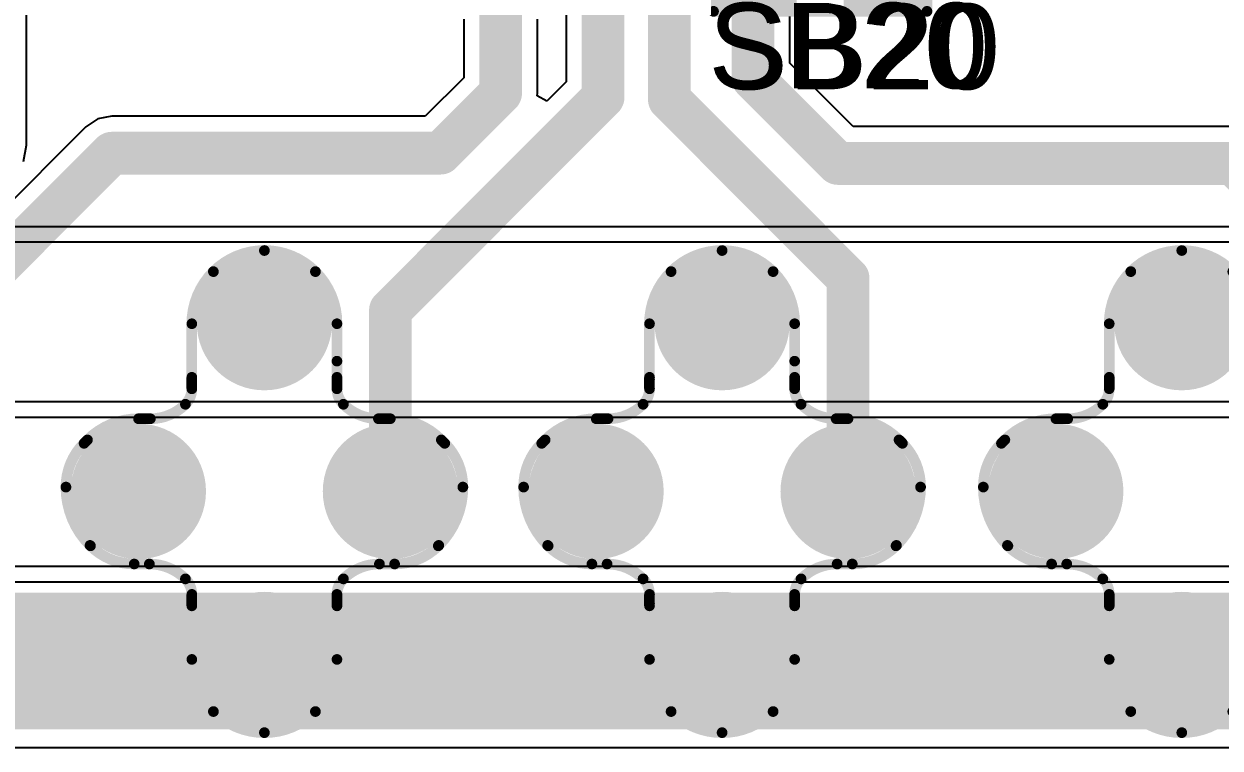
# Model space of a CAD drawing. Header units: millimetres. Extents: x 0.2 to 47.8, y 0.1 to 26.
# Drawn here: x 16.77 to 31.01, y 0.25 to 8.87 of the extents above; entities that cross this region are included whole.
import ezdxf

# ---------------------------------------------------------------- set-up
doc = ezdxf.new("R2010")
doc.units = ezdxf.units.MM
for name, color, linetype in [('BottomLayer', 5, 'Continuous'), ('TopLayer', 1, 'Continuous'), ('TopOverlay', 2, 'Continuous'), ('TopPaste', 8, 'Continuous'), ('TopSolder', 216, 'Continuous'), ('ViaHoleLayer', 16, 'Continuous')]:
    doc.layers.add(name, color=color, linetype=linetype)
doc.styles.add('Arial', font='arial.ttf', dxfattribs={"height": 0.2})

# ---------------------------------------------------------------- blocks, each defined once
blk = doc.blocks.new('S______B______3')
at = {"layer": 'TopLayer'}
for points in [[(-1.143, -0.445), (-1.143, 0.445), (-0.381, 0.445), (-0.381, -0.445)], [(0.381, -0.445), (0.381, 0.445), (1.143, 0.445), (1.143, -0.445)]]:
    blk.add_hatch(color=1, dxfattribs=at).paths.add_polyline_path(points)
at = {"layer": 'TopPaste'}
for points in [[(-1.143, -0.445), (-1.143, 0.445), (-0.381, 0.445), (-0.381, -0.445)], [(0.381, -0.445), (0.381, 0.445), (1.143, 0.445), (1.143, -0.445)]]:
    blk.add_hatch(color=8, dxfattribs=at).paths.add_polyline_path(points)
at = {"layer": 'TopSolder'}
for points in [[(-1.245, -0.546), (-1.245, 0.546), (-0.279, 0.546), (-0.279, -0.546)], [(0.279, -0.546), (0.279, 0.546), (1.245, 0.546), (1.245, -0.546)]]:
    blk.add_hatch(color=216, dxfattribs=at).paths.add_polyline_path(points)
at = {"layer": 'TopOverlay', "const_width": 0.127}
for points in [[(-1.27, 0.559), (1.27, 0.559)], [(-1.27, -0.559), (-1.27, 0.559)], [(1.27, -0.559), (1.27, 0.559)], [(-1.27, -0.559), (1.27, -0.559)]]:
    blk.add_lwpolyline(points, dxfattribs=at)
at = {"layer": 'TopOverlay', "const_width": 0.0635}
for points in [[(-1.302, 0.559, 1), (-1.238, 0.559, 1)], [(-1.302, 0.559, 1), (-1.238, 0.559, 1)], [(1.238, 0.559, 1), (1.302, 0.559, 1)], [(1.238, 0.559, 1), (1.302, 0.559, 1)], [(-1.302, -0.559, 1), (-1.238, -0.559, 1)], [(-1.302, -0.559, 1), (-1.238, -0.559, 1)], [(1.238, -0.559, 1), (1.302, -0.559, 1)], [(1.238, -0.559, 1), (1.302, -0.559, 1)]]:
    blk.add_lwpolyline(points, format="xyb", close=True, dxfattribs=at)
at = {"layer": 'TopOverlay'}
blk.add_text('SB20', height=1.016, dxfattribs=at).set_placement((-1.33, -1.474))
blk = doc.blocks.new('2_2_P___19')
at = {"layer": 'TopLayer'}
h = blk.add_hatch(color=1, dxfattribs=at)
edge = h.paths.add_edge_path()
edge.add_arc((0, 2), 0.75, 0, 360)
h = blk.add_hatch(color=1, dxfattribs=at)
edge = h.paths.add_edge_path()
edge.add_arc((-1.5, 0), 0.75, 0, 360)
h = blk.add_hatch(color=1, dxfattribs=at)
edge = h.paths.add_edge_path()
edge.add_arc((1.5, 0), 0.75, 0, 360)
h = blk.add_hatch(color=1, dxfattribs=at)
edge = h.paths.add_edge_path()
edge.add_arc((0, -2.007), 0.75, 0, 360)
at = {"layer": 'TopPaste'}
h = blk.add_hatch(color=8, dxfattribs=at)
edge = h.paths.add_edge_path()
edge.add_arc((0, 2), 0.75, 0, 360)
h = blk.add_hatch(color=8, dxfattribs=at)
edge = h.paths.add_edge_path()
edge.add_arc((-1.5, 0), 0.75, 0, 360)
h = blk.add_hatch(color=8, dxfattribs=at)
edge = h.paths.add_edge_path()
edge.add_arc((1.5, 0), 0.75, 0, 360)
h = blk.add_hatch(color=8, dxfattribs=at)
edge = h.paths.add_edge_path()
edge.add_arc((0, -2.007), 0.75, 0, 360)
at = {"layer": 'TopSolder'}
h = blk.add_hatch(color=216, dxfattribs=at)
edge = h.paths.add_edge_path()
edge.add_arc((0, 2), 0.805, 0, 360)
h = blk.add_hatch(color=216, dxfattribs=at)
edge = h.paths.add_edge_path()
edge.add_arc((-1.5, 0), 0.805, 0, 360)
h = blk.add_hatch(color=216, dxfattribs=at)
edge = h.paths.add_edge_path()
edge.add_arc((1.5, 0), 0.805, 0, 360)
h = blk.add_hatch(color=216, dxfattribs=at)
edge = h.paths.add_edge_path()
edge.add_arc((0, -2.007), 0.805, 0, 360)
at = {"layer": 'TopOverlay', "const_width": 0.127}
for points in [[(-0.607, 2.619, -0.198912), (0, 2.87)], [(0, 2.87, -0.198912), (0.607, 2.619)], [(-0.864, 1.999, -0.198912), (-0.607, 2.619)], [(0.607, 2.619, -0.198912), (0.864, 1.999)], [(-0.864, 1.225, -0.198912), (-0.94, 1.041)], [(0.94, 1.041, -0.198912), (0.864, 1.225)], [(-0.94, 1.041, -0.198912), (-1.369, 0.864)], [(1.369, 0.864, -0.198912), (0.94, 1.041)], [(-2.07, 0.648, -0.198912), (-1.549, 0.864)], [(1.549, 0.864, -0.198912), (2.07, 0.648)], [(-2.362, -0.051, -0.198912), (-2.075, 0.643)], [(2.075, 0.643, -0.198912), (2.362, -0.051)], [(-2.147, -0.571, -0.198912), (-2.362, -0.051)], [(2.362, -0.051, -0.198912), (2.147, -0.571)], [(-1.499, -0.864, -0.198912), (-2.106, -0.612)], [(2.106, -0.612, -0.198912), (1.499, -0.864)], [(-1.357, -0.864, -0.198912), (-0.94, -1.036)], [(0.94, -1.036, -0.198912), (1.357, -0.864)], [(-0.94, -1.036, -0.198912), (-0.864, -1.22)], [(0.864, -1.22, -0.198912), (0.94, -1.036)], [(-0.607, -2.614, -0.198912), (-0.864, -1.994)], [(0.864, -1.994, -0.198912), (0.607, -2.614)], [(0, -2.865, -0.198912), (-0.607, -2.614)], [(0.607, -2.614, -0.198912), (0, -2.865)]]:
    blk.add_lwpolyline(points, format="xyb", dxfattribs=at)
at = {"layer": 'TopOverlay', "const_width": 0.0635}
for points in [[(-0.032, 2.87, 1), (0.032, 2.87, 1)], [(-0.032, 2.87, 1), (0.032, 2.87, 1)], [(-0.639, 2.619, 1), (-0.575, 2.619, 1)], [(-0.639, 2.619, 1), (-0.575, 2.619, 1)], [(0.575, 2.619, 1), (0.639, 2.619, 1)], [(0.575, 2.619, 1), (0.639, 2.619, 1)], [(-0.895, 1.999, 1), (-0.832, 1.999, 1)], [(-0.895, 1.999, 1), (-0.832, 1.999, 1)], [(0.832, 1.999, 1), (0.895, 1.999, 1)], [(0.832, 1.999, 1), (0.895, 1.999, 1)], [(-0.895, 1.362, 1), (-0.832, 1.362, 1)], [(0.832, 1.362, 1), (0.895, 1.362, 1)], [(-0.895, 1.337, 1), (-0.832, 1.337, 1)], [(-0.895, 1.225, 1), (-0.832, 1.225, 1)], [(-0.895, 1.225, 1), (-0.832, 1.225, 1)], [(0.832, 1.337, 1), (0.895, 1.337, 1)], [(0.832, 1.225, 1), (0.895, 1.225, 1)], [(0.832, 1.225, 1), (0.895, 1.225, 1)], [(-0.972, 1.041, 1), (-0.908, 1.041, 1)], [(-0.972, 1.041, 1), (-0.908, 1.041, 1)], [(0.908, 1.041, 1), (0.972, 1.041, 1)], [(0.908, 1.041, 1), (0.972, 1.041, 1)], [(-1.581, 0.864, 1), (-1.518, 0.864, 1)], [(-1.581, 0.864, 1), (-1.518, 0.864, 1)], [(-1.401, 0.864, 1), (-1.337, 0.864, 1)], [(-1.401, 0.864, 1), (-1.337, 0.864, 1)], [(1.337, 0.864, 1), (1.401, 0.864, 1)], [(1.337, 0.864, 1), (1.401, 0.864, 1)], [(1.518, 0.864, 1), (1.581, 0.864, 1)], [(1.518, 0.864, 1), (1.581, 0.864, 1)], [(-2.107, 0.643, 1), (-2.043, 0.643, 1)], [(-2.107, 0.643, 1), (-2.043, 0.643, 1)], [(-2.101, 0.648, 1), (-2.038, 0.648, 1)], [(-2.101, 0.648, 1), (-2.038, 0.648, 1)], [(2.038, 0.648, 1), (2.101, 0.648, 1)], [(2.038, 0.648, 1), (2.101, 0.648, 1)], [(2.043, 0.643, 1), (2.107, 0.643, 1)], [(2.043, 0.643, 1), (2.107, 0.643, 1)], [(-2.394, -0.051, 1), (-2.33, -0.051, 1)], [(-2.394, -0.051, 1), (-2.33, -0.051, 1)], [(2.33, -0.051, 1), (2.394, -0.051, 1)], [(2.33, -0.051, 1), (2.394, -0.051, 1)], [(-2.178, -0.571, 1), (-2.115, -0.571, 1)], [(-2.178, -0.571, 1), (-2.115, -0.571, 1)], [(-2.137, -0.612, 1), (-2.074, -0.612, 1)], [(-2.137, -0.612, 1), (-2.074, -0.612, 1)], [(2.074, -0.612, 1), (2.137, -0.612, 1)], [(2.074, -0.612, 1), (2.137, -0.612, 1)], [(2.115, -0.571, 1), (2.178, -0.571, 1)], [(2.115, -0.571, 1), (2.178, -0.571, 1)], [(-1.53, -0.864, 1), (-1.467, -0.864, 1)], [(-1.53, -0.864, 1), (-1.467, -0.864, 1)], [(-1.388, -0.864, 1), (-1.325, -0.864, 1)], [(-1.388, -0.864, 1), (-1.325, -0.864, 1)], [(1.325, -0.864, 1), (1.388, -0.864, 1)], [(1.325, -0.864, 1), (1.388, -0.864, 1)], [(1.467, -0.864, 1), (1.53, -0.864, 1)], [(1.467, -0.864, 1), (1.53, -0.864, 1)], [(-0.972, -1.036, 1), (-0.908, -1.036, 1)], [(-0.972, -1.036, 1), (-0.908, -1.036, 1)], [(0.908, -1.036, 1), (0.972, -1.036, 1)], [(0.908, -1.036, 1), (0.972, -1.036, 1)], [(-0.895, -1.22, 1), (-0.832, -1.22, 1)], [(-0.895, -1.22, 1), (-0.832, -1.22, 1)], [(-0.895, -1.332, 1), (-0.832, -1.332, 1)], [(0.832, -1.22, 1), (0.895, -1.22, 1)], [(0.832, -1.22, 1), (0.895, -1.22, 1)], [(0.832, -1.332, 1), (0.895, -1.332, 1)], [(-0.895, -1.357, 1), (-0.832, -1.357, 1)], [(0.832, -1.357, 1), (0.895, -1.357, 1)], [(-0.895, -1.549, 1), (-0.832, -1.549, 1)], [(-0.895, -1.994, 1), (-0.832, -1.994, 1)], [(-0.895, -1.994, 1), (-0.832, -1.994, 1)], [(-0.895, -1.994, 1), (-0.832, -1.994, 1)], [(0.832, -1.994, 1), (0.895, -1.994, 1)], [(0.832, -1.994, 1), (0.895, -1.994, 1)], [(-0.639, -2.614, 1), (-0.575, -2.614, 1)], [(-0.639, -2.614, 1), (-0.575, -2.614, 1)], [(0.575, -2.614, 1), (0.639, -2.614, 1)], [(0.575, -2.614, 1), (0.639, -2.614, 1)], [(-0.032, -2.865, 1), (0.032, -2.865, 1)], [(-0.032, -2.865, 1), (0.032, -2.865, 1)]]:
    blk.add_lwpolyline(points, format="xyb", close=True, dxfattribs=at)
at = {"layer": 'TopOverlay', "const_width": 0.127}
for points in [[(-0.864, 1.999), (-0.864, 1.337)], [(0.864, 1.999), (0.864, 1.337)], [(-0.864, 1.362), (-0.864, 1.225)], [(0.864, 1.362), (0.864, 1.225)], [(-1.369, 0.864), (-1.549, 0.864)], [(1.549, 0.864), (1.369, 0.864)], [(-2.07, 0.648), (-2.075, 0.643)], [(2.075, 0.643), (2.07, 0.648)], [(-2.106, -0.612), (-2.147, -0.571)], [(2.147, -0.571), (2.106, -0.612)], [(-1.357, -0.864), (-1.499, -0.864)], [(1.499, -0.864), (1.357, -0.864)], [(-0.864, -1.22), (-0.864, -1.357)], [(-0.864, -1.332), (-0.864, -1.994)], [(0.864, -1.22), (0.864, -1.357)], [(0.864, -1.332), (0.864, -1.994)], [(-0.864, -1.549), (-0.864, -1.994)]]:
    blk.add_lwpolyline(points, dxfattribs=at)
blk = doc.blocks.new('2_2_P___20')
at = {"layer": 'TopLayer'}
h = blk.add_hatch(color=1, dxfattribs=at)
edge = h.paths.add_edge_path()
edge.add_arc((0, 2), 0.75, 0, 360)
h = blk.add_hatch(color=1, dxfattribs=at)
edge = h.paths.add_edge_path()
edge.add_arc((-1.5, 0), 0.75, 0, 360)
h = blk.add_hatch(color=1, dxfattribs=at)
edge = h.paths.add_edge_path()
edge.add_arc((1.5, 0), 0.75, 0, 360)
h = blk.add_hatch(color=1, dxfattribs=at)
edge = h.paths.add_edge_path()
edge.add_arc((0, -2.007), 0.75, 0, 360)
at = {"layer": 'TopPaste'}
h = blk.add_hatch(color=8, dxfattribs=at)
edge = h.paths.add_edge_path()
edge.add_arc((0, 2), 0.75, 0, 360)
h = blk.add_hatch(color=8, dxfattribs=at)
edge = h.paths.add_edge_path()
edge.add_arc((-1.5, 0), 0.75, 0, 360)
h = blk.add_hatch(color=8, dxfattribs=at)
edge = h.paths.add_edge_path()
edge.add_arc((1.5, 0), 0.75, 0, 360)
h = blk.add_hatch(color=8, dxfattribs=at)
edge = h.paths.add_edge_path()
edge.add_arc((0, -2.007), 0.75, 0, 360)
at = {"layer": 'TopSolder'}
h = blk.add_hatch(color=216, dxfattribs=at)
edge = h.paths.add_edge_path()
edge.add_arc((0, 2), 0.805, 0, 360)
h = blk.add_hatch(color=216, dxfattribs=at)
edge = h.paths.add_edge_path()
edge.add_arc((-1.5, 0), 0.805, 0, 360)
h = blk.add_hatch(color=216, dxfattribs=at)
edge = h.paths.add_edge_path()
edge.add_arc((1.5, 0), 0.805, 0, 360)
h = blk.add_hatch(color=216, dxfattribs=at)
edge = h.paths.add_edge_path()
edge.add_arc((0, -2.007), 0.805, 0, 360)
at = {"layer": 'TopOverlay', "const_width": 0.127}
for points in [[(-0.607, 2.619, -0.198912), (0, 2.87)], [(0, 2.87, -0.198912), (0.607, 2.619)], [(-0.864, 1.999, -0.198912), (-0.607, 2.619)], [(0.607, 2.619, -0.198912), (0.864, 1.999)], [(-0.864, 1.225, -0.198912), (-0.94, 1.041)], [(0.94, 1.041, -0.198912), (0.864, 1.225)], [(-0.94, 1.041, -0.198912), (-1.369, 0.864)], [(1.369, 0.864, -0.198912), (0.94, 1.041)], [(-2.07, 0.648, -0.198912), (-1.549, 0.864)], [(1.549, 0.864, -0.198912), (2.07, 0.648)], [(-2.362, -0.051, -0.198912), (-2.075, 0.643)], [(2.075, 0.643, -0.198912), (2.362, -0.051)], [(-2.147, -0.571, -0.198912), (-2.362, -0.051)], [(2.362, -0.051, -0.198912), (2.147, -0.571)], [(-1.499, -0.864, -0.198912), (-2.106, -0.612)], [(2.106, -0.612, -0.198912), (1.499, -0.864)], [(-1.357, -0.864, -0.198912), (-0.94, -1.036)], [(0.94, -1.036, -0.198912), (1.357, -0.864)], [(-0.94, -1.036, -0.198912), (-0.864, -1.22)], [(0.864, -1.22, -0.198912), (0.94, -1.036)], [(-0.607, -2.614, -0.198912), (-0.864, -1.994)], [(0.864, -1.994, -0.198912), (0.607, -2.614)], [(0, -2.865, -0.198912), (-0.607, -2.614)], [(0.607, -2.614, -0.198912), (0, -2.865)]]:
    blk.add_lwpolyline(points, format="xyb", dxfattribs=at)
at = {"layer": 'TopOverlay', "const_width": 0.0635}
for points in [[(-0.032, 2.87, 1), (0.032, 2.87, 1)], [(-0.032, 2.87, 1), (0.032, 2.87, 1)], [(-0.639, 2.619, 1), (-0.575, 2.619, 1)], [(-0.639, 2.619, 1), (-0.575, 2.619, 1)], [(0.575, 2.619, 1), (0.639, 2.619, 1)], [(0.575, 2.619, 1), (0.639, 2.619, 1)], [(-0.895, 1.999, 1), (-0.832, 1.999, 1)], [(-0.895, 1.999, 1), (-0.832, 1.999, 1)], [(0.832, 1.999, 1), (0.895, 1.999, 1)], [(0.832, 1.999, 1), (0.895, 1.999, 1)], [(-0.895, 1.362, 1), (-0.832, 1.362, 1)], [(0.832, 1.362, 1), (0.895, 1.362, 1)], [(-0.895, 1.337, 1), (-0.832, 1.337, 1)], [(-0.895, 1.225, 1), (-0.832, 1.225, 1)], [(-0.895, 1.225, 1), (-0.832, 1.225, 1)], [(0.832, 1.337, 1), (0.895, 1.337, 1)], [(0.832, 1.225, 1), (0.895, 1.225, 1)], [(0.832, 1.225, 1), (0.895, 1.225, 1)], [(-0.972, 1.041, 1), (-0.908, 1.041, 1)], [(-0.972, 1.041, 1), (-0.908, 1.041, 1)], [(0.908, 1.041, 1), (0.972, 1.041, 1)], [(0.908, 1.041, 1), (0.972, 1.041, 1)], [(-1.581, 0.864, 1), (-1.518, 0.864, 1)], [(-1.581, 0.864, 1), (-1.518, 0.864, 1)], [(-1.401, 0.864, 1), (-1.337, 0.864, 1)], [(-1.401, 0.864, 1), (-1.337, 0.864, 1)], [(1.337, 0.864, 1), (1.401, 0.864, 1)], [(1.337, 0.864, 1), (1.401, 0.864, 1)], [(1.518, 0.864, 1), (1.581, 0.864, 1)], [(1.518, 0.864, 1), (1.581, 0.864, 1)], [(-2.107, 0.643, 1), (-2.043, 0.643, 1)], [(-2.107, 0.643, 1), (-2.043, 0.643, 1)], [(-2.101, 0.648, 1), (-2.038, 0.648, 1)], [(-2.101, 0.648, 1), (-2.038, 0.648, 1)], [(2.038, 0.648, 1), (2.101, 0.648, 1)], [(2.038, 0.648, 1), (2.101, 0.648, 1)], [(2.043, 0.643, 1), (2.107, 0.643, 1)], [(2.043, 0.643, 1), (2.107, 0.643, 1)], [(-2.394, -0.051, 1), (-2.33, -0.051, 1)], [(-2.394, -0.051, 1), (-2.33, -0.051, 1)], [(2.33, -0.051, 1), (2.394, -0.051, 1)], [(2.33, -0.051, 1), (2.394, -0.051, 1)], [(-2.178, -0.571, 1), (-2.115, -0.571, 1)], [(-2.178, -0.571, 1), (-2.115, -0.571, 1)], [(-2.137, -0.612, 1), (-2.074, -0.612, 1)], [(-2.137, -0.612, 1), (-2.074, -0.612, 1)], [(2.074, -0.612, 1), (2.137, -0.612, 1)], [(2.074, -0.612, 1), (2.137, -0.612, 1)], [(2.115, -0.571, 1), (2.178, -0.571, 1)], [(2.115, -0.571, 1), (2.178, -0.571, 1)], [(-1.53, -0.864, 1), (-1.467, -0.864, 1)], [(-1.53, -0.864, 1), (-1.467, -0.864, 1)], [(-1.388, -0.864, 1), (-1.325, -0.864, 1)], [(-1.388, -0.864, 1), (-1.325, -0.864, 1)], [(1.325, -0.864, 1), (1.388, -0.864, 1)], [(1.325, -0.864, 1), (1.388, -0.864, 1)], [(1.467, -0.864, 1), (1.53, -0.864, 1)], [(1.467, -0.864, 1), (1.53, -0.864, 1)], [(-0.972, -1.036, 1), (-0.908, -1.036, 1)], [(-0.972, -1.036, 1), (-0.908, -1.036, 1)], [(0.908, -1.036, 1), (0.972, -1.036, 1)], [(0.908, -1.036, 1), (0.972, -1.036, 1)], [(-0.895, -1.22, 1), (-0.832, -1.22, 1)], [(-0.895, -1.22, 1), (-0.832, -1.22, 1)], [(-0.895, -1.332, 1), (-0.832, -1.332, 1)], [(0.832, -1.22, 1), (0.895, -1.22, 1)], [(0.832, -1.22, 1), (0.895, -1.22, 1)], [(0.832, -1.332, 1), (0.895, -1.332, 1)], [(-0.895, -1.357, 1), (-0.832, -1.357, 1)], [(0.832, -1.357, 1), (0.895, -1.357, 1)], [(-0.895, -1.549, 1), (-0.832, -1.549, 1)], [(-0.895, -1.994, 1), (-0.832, -1.994, 1)], [(-0.895, -1.994, 1), (-0.832, -1.994, 1)], [(-0.895, -1.994, 1), (-0.832, -1.994, 1)], [(0.832, -1.994, 1), (0.895, -1.994, 1)], [(0.832, -1.994, 1), (0.895, -1.994, 1)], [(-0.639, -2.614, 1), (-0.575, -2.614, 1)], [(-0.639, -2.614, 1), (-0.575, -2.614, 1)], [(0.575, -2.614, 1), (0.639, -2.614, 1)], [(0.575, -2.614, 1), (0.639, -2.614, 1)], [(-0.032, -2.865, 1), (0.032, -2.865, 1)], [(-0.032, -2.865, 1), (0.032, -2.865, 1)]]:
    blk.add_lwpolyline(points, format="xyb", close=True, dxfattribs=at)
at = {"layer": 'TopOverlay', "const_width": 0.127}
for points in [[(-0.864, 1.999), (-0.864, 1.337)], [(0.864, 1.999), (0.864, 1.337)], [(-0.864, 1.362), (-0.864, 1.225)], [(0.864, 1.362), (0.864, 1.225)], [(-1.369, 0.864), (-1.549, 0.864)], [(1.549, 0.864), (1.369, 0.864)], [(-2.07, 0.648), (-2.075, 0.643)], [(2.075, 0.643), (2.07, 0.648)], [(-2.106, -0.612), (-2.147, -0.571)], [(2.147, -0.571), (2.106, -0.612)], [(-1.357, -0.864), (-1.499, -0.864)], [(1.499, -0.864), (1.357, -0.864)], [(-0.864, -1.22), (-0.864, -1.357)], [(-0.864, -1.332), (-0.864, -1.994)], [(0.864, -1.22), (0.864, -1.357)], [(0.864, -1.332), (0.864, -1.994)], [(-0.864, -1.549), (-0.864, -1.994)]]:
    blk.add_lwpolyline(points, dxfattribs=at)
blk = doc.blocks.new('2_2_P___21')
at = {"layer": 'TopLayer'}
h = blk.add_hatch(color=1, dxfattribs=at)
edge = h.paths.add_edge_path()
edge.add_arc((0, 2), 0.75, 0, 360)
h = blk.add_hatch(color=1, dxfattribs=at)
edge = h.paths.add_edge_path()
edge.add_arc((-1.5, 0), 0.75, 0, 360)
h = blk.add_hatch(color=1, dxfattribs=at)
edge = h.paths.add_edge_path()
edge.add_arc((1.5, 0), 0.75, 0, 360)
h = blk.add_hatch(color=1, dxfattribs=at)
edge = h.paths.add_edge_path()
edge.add_arc((0, -2.007), 0.75, 0, 360)
at = {"layer": 'TopPaste'}
h = blk.add_hatch(color=8, dxfattribs=at)
edge = h.paths.add_edge_path()
edge.add_arc((0, 2), 0.75, 0, 360)
h = blk.add_hatch(color=8, dxfattribs=at)
edge = h.paths.add_edge_path()
edge.add_arc((-1.5, 0), 0.75, 0, 360)
h = blk.add_hatch(color=8, dxfattribs=at)
edge = h.paths.add_edge_path()
edge.add_arc((1.5, 0), 0.75, 0, 360)
h = blk.add_hatch(color=8, dxfattribs=at)
edge = h.paths.add_edge_path()
edge.add_arc((0, -2.007), 0.75, 0, 360)
at = {"layer": 'TopSolder'}
h = blk.add_hatch(color=216, dxfattribs=at)
edge = h.paths.add_edge_path()
edge.add_arc((0, 2), 0.805, 0, 360)
h = blk.add_hatch(color=216, dxfattribs=at)
edge = h.paths.add_edge_path()
edge.add_arc((-1.5, 0), 0.805, 0, 360)
h = blk.add_hatch(color=216, dxfattribs=at)
edge = h.paths.add_edge_path()
edge.add_arc((1.5, 0), 0.805, 0, 360)
h = blk.add_hatch(color=216, dxfattribs=at)
edge = h.paths.add_edge_path()
edge.add_arc((0, -2.007), 0.805, 0, 360)
at = {"layer": 'TopOverlay', "const_width": 0.127}
for points in [[(-0.607, 2.619, -0.198912), (0, 2.87)], [(0, 2.87, -0.198912), (0.607, 2.619)], [(-0.864, 1.999, -0.198912), (-0.607, 2.619)], [(0.607, 2.619, -0.198912), (0.864, 1.999)], [(-0.864, 1.225, -0.198912), (-0.94, 1.041)], [(0.94, 1.041, -0.198912), (0.864, 1.225)], [(-0.94, 1.041, -0.198912), (-1.369, 0.864)], [(1.369, 0.864, -0.198912), (0.94, 1.041)], [(-2.07, 0.648, -0.198912), (-1.549, 0.864)], [(1.549, 0.864, -0.198912), (2.07, 0.648)], [(-2.362, -0.051, -0.198912), (-2.075, 0.643)], [(2.075, 0.643, -0.198912), (2.362, -0.051)], [(-2.147, -0.571, -0.198912), (-2.362, -0.051)], [(2.362, -0.051, -0.198912), (2.147, -0.571)], [(-1.499, -0.864, -0.198912), (-2.106, -0.612)], [(2.106, -0.612, -0.198912), (1.499, -0.864)], [(-1.357, -0.864, -0.198912), (-0.94, -1.036)], [(0.94, -1.036, -0.198912), (1.357, -0.864)], [(-0.94, -1.036, -0.198912), (-0.864, -1.22)], [(0.864, -1.22, -0.198912), (0.94, -1.036)], [(-0.607, -2.614, -0.198912), (-0.864, -1.994)], [(0.864, -1.994, -0.198912), (0.607, -2.614)], [(0, -2.865, -0.198912), (-0.607, -2.614)], [(0.607, -2.614, -0.198912), (0, -2.865)]]:
    blk.add_lwpolyline(points, format="xyb", dxfattribs=at)
at = {"layer": 'TopOverlay', "const_width": 0.0635}
for points in [[(-0.032, 2.87, 1), (0.032, 2.87, 1)], [(-0.032, 2.87, 1), (0.032, 2.87, 1)], [(-0.639, 2.619, 1), (-0.575, 2.619, 1)], [(-0.639, 2.619, 1), (-0.575, 2.619, 1)], [(0.575, 2.619, 1), (0.639, 2.619, 1)], [(0.575, 2.619, 1), (0.639, 2.619, 1)], [(-0.895, 1.999, 1), (-0.832, 1.999, 1)], [(-0.895, 1.999, 1), (-0.832, 1.999, 1)], [(0.832, 1.999, 1), (0.895, 1.999, 1)], [(0.832, 1.999, 1), (0.895, 1.999, 1)], [(-0.895, 1.362, 1), (-0.832, 1.362, 1)], [(0.832, 1.362, 1), (0.895, 1.362, 1)], [(-0.895, 1.337, 1), (-0.832, 1.337, 1)], [(-0.895, 1.225, 1), (-0.832, 1.225, 1)], [(-0.895, 1.225, 1), (-0.832, 1.225, 1)], [(0.832, 1.337, 1), (0.895, 1.337, 1)], [(0.832, 1.225, 1), (0.895, 1.225, 1)], [(0.832, 1.225, 1), (0.895, 1.225, 1)], [(-0.972, 1.041, 1), (-0.908, 1.041, 1)], [(-0.972, 1.041, 1), (-0.908, 1.041, 1)], [(0.908, 1.041, 1), (0.972, 1.041, 1)], [(0.908, 1.041, 1), (0.972, 1.041, 1)], [(-1.581, 0.864, 1), (-1.518, 0.864, 1)], [(-1.581, 0.864, 1), (-1.518, 0.864, 1)], [(-1.401, 0.864, 1), (-1.337, 0.864, 1)], [(-1.401, 0.864, 1), (-1.337, 0.864, 1)], [(1.337, 0.864, 1), (1.401, 0.864, 1)], [(1.337, 0.864, 1), (1.401, 0.864, 1)], [(1.518, 0.864, 1), (1.581, 0.864, 1)], [(1.518, 0.864, 1), (1.581, 0.864, 1)], [(-2.107, 0.643, 1), (-2.043, 0.643, 1)], [(-2.107, 0.643, 1), (-2.043, 0.643, 1)], [(-2.101, 0.648, 1), (-2.038, 0.648, 1)], [(-2.101, 0.648, 1), (-2.038, 0.648, 1)], [(2.038, 0.648, 1), (2.101, 0.648, 1)], [(2.038, 0.648, 1), (2.101, 0.648, 1)], [(2.043, 0.643, 1), (2.107, 0.643, 1)], [(2.043, 0.643, 1), (2.107, 0.643, 1)], [(-2.394, -0.051, 1), (-2.33, -0.051, 1)], [(-2.394, -0.051, 1), (-2.33, -0.051, 1)], [(2.33, -0.051, 1), (2.394, -0.051, 1)], [(2.33, -0.051, 1), (2.394, -0.051, 1)], [(-2.178, -0.571, 1), (-2.115, -0.571, 1)], [(-2.178, -0.571, 1), (-2.115, -0.571, 1)], [(-2.137, -0.612, 1), (-2.074, -0.612, 1)], [(-2.137, -0.612, 1), (-2.074, -0.612, 1)], [(2.074, -0.612, 1), (2.137, -0.612, 1)], [(2.074, -0.612, 1), (2.137, -0.612, 1)], [(2.115, -0.571, 1), (2.178, -0.571, 1)], [(2.115, -0.571, 1), (2.178, -0.571, 1)], [(-1.53, -0.864, 1), (-1.467, -0.864, 1)], [(-1.53, -0.864, 1), (-1.467, -0.864, 1)], [(-1.388, -0.864, 1), (-1.325, -0.864, 1)], [(-1.388, -0.864, 1), (-1.325, -0.864, 1)], [(1.325, -0.864, 1), (1.388, -0.864, 1)], [(1.325, -0.864, 1), (1.388, -0.864, 1)], [(1.467, -0.864, 1), (1.53, -0.864, 1)], [(1.467, -0.864, 1), (1.53, -0.864, 1)], [(-0.972, -1.036, 1), (-0.908, -1.036, 1)], [(-0.972, -1.036, 1), (-0.908, -1.036, 1)], [(0.908, -1.036, 1), (0.972, -1.036, 1)], [(0.908, -1.036, 1), (0.972, -1.036, 1)], [(-0.895, -1.22, 1), (-0.832, -1.22, 1)], [(-0.895, -1.22, 1), (-0.832, -1.22, 1)], [(-0.895, -1.332, 1), (-0.832, -1.332, 1)], [(0.832, -1.22, 1), (0.895, -1.22, 1)], [(0.832, -1.22, 1), (0.895, -1.22, 1)], [(0.832, -1.332, 1), (0.895, -1.332, 1)], [(-0.895, -1.357, 1), (-0.832, -1.357, 1)], [(0.832, -1.357, 1), (0.895, -1.357, 1)], [(-0.895, -1.549, 1), (-0.832, -1.549, 1)], [(-0.895, -1.994, 1), (-0.832, -1.994, 1)], [(-0.895, -1.994, 1), (-0.832, -1.994, 1)], [(-0.895, -1.994, 1), (-0.832, -1.994, 1)], [(0.832, -1.994, 1), (0.895, -1.994, 1)], [(0.832, -1.994, 1), (0.895, -1.994, 1)], [(-0.639, -2.614, 1), (-0.575, -2.614, 1)], [(-0.639, -2.614, 1), (-0.575, -2.614, 1)], [(0.575, -2.614, 1), (0.639, -2.614, 1)], [(0.575, -2.614, 1), (0.639, -2.614, 1)], [(-0.032, -2.865, 1), (0.032, -2.865, 1)], [(-0.032, -2.865, 1), (0.032, -2.865, 1)]]:
    blk.add_lwpolyline(points, format="xyb", close=True, dxfattribs=at)
at = {"layer": 'TopOverlay', "const_width": 0.127}
for points in [[(-0.864, 1.999), (-0.864, 1.337)], [(0.864, 1.999), (0.864, 1.337)], [(-0.864, 1.362), (-0.864, 1.225)], [(0.864, 1.362), (0.864, 1.225)], [(-1.369, 0.864), (-1.549, 0.864)], [(1.549, 0.864), (1.369, 0.864)], [(-2.07, 0.648), (-2.075, 0.643)], [(2.075, 0.643), (2.07, 0.648)], [(-2.106, -0.612), (-2.147, -0.571)], [(2.147, -0.571), (2.106, -0.612)], [(-1.357, -0.864), (-1.499, -0.864)], [(1.499, -0.864), (1.357, -0.864)], [(-0.864, -1.22), (-0.864, -1.357)], [(-0.864, -1.332), (-0.864, -1.994)], [(0.864, -1.22), (0.864, -1.357)], [(0.864, -1.332), (0.864, -1.994)], [(-0.864, -1.549), (-0.864, -1.994)]]:
    blk.add_lwpolyline(points, dxfattribs=at)

msp = doc.modelspace()

# ---------------------------------------------------------------- hatches: boundary and pattern name
at = {"layer": 'BottomLayer'}
h = msp.add_hatch(color=5, dxfattribs=at)
edge = h.paths.add_edge_path()
edge.add_arc((19.632, 5.314), 0.3, 0, 360)
h = msp.add_hatch(color=5, dxfattribs=at)
edge = h.paths.add_edge_path()
edge.add_arc((25.079, 5.314), 0.3, 0, 360)
h = msp.add_hatch(color=5, dxfattribs=at)
edge = h.paths.add_edge_path()
edge.add_arc((30.55, 5.314), 0.3, 0, 360)
h = msp.add_hatch(color=5, dxfattribs=at)
edge = h.paths.add_edge_path()
edge.add_arc((18.132, 3.307), 0.3, 0, 360)
h = msp.add_hatch(color=5, dxfattribs=at)
edge = h.paths.add_edge_path()
edge.add_arc((23.579, 3.307), 0.3, 0, 360)
h = msp.add_hatch(color=5, dxfattribs=at)
edge = h.paths.add_edge_path()
edge.add_arc((29.05, 3.307), 0.3, 0, 360)
at = {"layer": 'TopLayer'}
h = msp.add_hatch(color=1, dxfattribs=at)
edge = h.paths.add_edge_path()
edge.add_arc((19.632, 5.314), 0.3, 0, 360)
h = msp.add_hatch(color=1, dxfattribs=at)
edge = h.paths.add_edge_path()
edge.add_arc((25.079, 5.314), 0.3, 0, 360)
h = msp.add_hatch(color=1, dxfattribs=at)
edge = h.paths.add_edge_path()
edge.add_arc((30.55, 5.314), 0.3, 0, 360)
h = msp.add_hatch(color=1, dxfattribs=at)
edge = h.paths.add_edge_path()
edge.add_arc((18.132, 3.307), 0.3, 0, 360)
h = msp.add_hatch(color=1, dxfattribs=at)
edge = h.paths.add_edge_path()
edge.add_arc((23.579, 3.307), 0.3, 0, 360)
h = msp.add_hatch(color=1, dxfattribs=at)
edge = h.paths.add_edge_path()
edge.add_arc((29.05, 3.307), 0.3, 0, 360)
msp.add_hatch(color=1, dxfattribs=at).paths.add_polyline_path([(2.348, 0.476), (42.409, 0.476), (42.409, 2.102), (2.348, 2.102)])
at = {"layer": 'ViaHoleLayer'}
h = msp.add_hatch(color=16, dxfattribs=at)
edge = h.paths.add_edge_path()
edge.add_arc((19.632, 5.314), 0.15, 0, 360)
h = msp.add_hatch(color=16, dxfattribs=at)
edge = h.paths.add_edge_path()
edge.add_arc((25.079, 5.314), 0.15, 0, 360)
h = msp.add_hatch(color=16, dxfattribs=at)
edge = h.paths.add_edge_path()
edge.add_arc((30.55, 5.314), 0.15, 0, 360)
h = msp.add_hatch(color=16, dxfattribs=at)
edge = h.paths.add_edge_path()
edge.add_arc((18.132, 3.307), 0.15, 0, 360)
h = msp.add_hatch(color=16, dxfattribs=at)
edge = h.paths.add_edge_path()
edge.add_arc((23.579, 3.307), 0.15, 0, 360)
h = msp.add_hatch(color=16, dxfattribs=at)
edge = h.paths.add_edge_path()
edge.add_arc((29.05, 3.307), 0.15, 0, 360)

# ---------------------------------------------------------------- linework, layer by layer
at = {"layer": 'BottomLayer'}
for p, q in [((42.037, 6.455), (2.54, 6.455)), ((2.54, 6.274), (42.037, 6.274)), ((41.433, 4.372), (2.74, 4.372)), ((1.068, 4.191), (41.568, 4.191)), ((42.418, 2.413), (1.068, 2.413)), ((1.068, 2.232), (40.841, 2.232)), ((40.846, 0.254), (0.259, 0.259))]:
    msp.add_line(p, q, dxfattribs=at)
at = {"layer": 'TopLayer'}
for p, q in [((23.223, 14.035), (23.223, 8.177)), ((16.802, 7.426), (16.802, 12.318)), ((22.004, 8.922), (22.004, 8.228)), ((22.884, 8.045), (22.884, 8.922)), ((25.887, 8.4), (25.887, 8.954)), ((26.64, 7.647), (25.887, 8.4)), ((22.004, 8.228), (21.547, 7.771)), ((23.223, 8.177), (22.995, 7.948)), ((22.878, 8.011), (22.884, 8.045)), ((22.995, 7.948), (22.878, 8.011)), ((17.649, 7.737), (17.506, 7.642)), ((17.817, 7.771), (17.649, 7.737)), ((21.547, 7.771), (17.817, 7.771)), ((17.506, 7.642), (15.374, 5.51)), ((31.156, 7.647), (26.64, 7.647)), ((16.764, 7.232), (16.802, 7.426))]:
    msp.add_line(p, q, dxfattribs=at)
for points, const_width in [([(23.663, 7.995), (23.663, 14.326)], 0.508), ([(24.451, 7.969), (24.451, 14.136)], 0.508), ([(22.444, 8.045), (22.444, 9.544)], 0.508), ([(25.447, 8.217), (25.447, 9.512)], 0.508), ([(25.447, 8.217), (26.457, 7.207)], 0.508), ([(21.729, 7.33), (22.444, 8.045)], 0.508), ([(21.132, 5.463), (23.663, 7.995)], 0.508), ([(24.451, 7.969), (26.579, 5.841)], 0.508), ([(15.686, 5.198), (17.817, 7.33)], 0.508), ([(17.817, 7.33), (21.729, 7.33)], 0.508), ([(26.457, 7.207), (31.156, 7.207)], 0.508), ([(31.156, 7.207), (32.05, 6.313)], 0.508), ([(26.579, 3.307), (26.579, 5.841)], 0.508), ([(21.132, 3.307), (21.132, 5.463)], 0.508), ([(30.55, 1.305), (41.441, 1.305)], 0.254)]:
    msp.add_lwpolyline(points, dxfattribs=dict(at, const_width=const_width))
for points, const_width in [([(25.32, 8.217, 1), (25.574, 8.217, 1)], 0.254), ([(25.32, 8.217, 1), (25.574, 8.217, 1)], 0.254), ([(22.317, 8.045, 1), (22.571, 8.045, 1)], 0.254), ([(22.317, 8.045, 1), (22.571, 8.045, 1)], 0.254), ([(23.536, 7.995, 1), (23.79, 7.995, 1)], 0.254), ([(23.536, 7.995, 1), (23.79, 7.995, 1)], 0.254), ([(24.324, 7.969, 1), (24.578, 7.969, 1)], 0.254), ([(24.324, 7.969, 1), (24.578, 7.969, 1)], 0.254), ([(17.69, 7.33, 1), (17.944, 7.33, 1)], 0.254), ([(17.69, 7.33, 1), (17.944, 7.33, 1)], 0.254), ([(21.602, 7.33, 1), (21.856, 7.33, 1)], 0.254), ([(21.602, 7.33, 1), (21.856, 7.33, 1)], 0.254), ([(26.33, 7.207, 1), (26.584, 7.207, 1)], 0.254), ([(26.33, 7.207, 1), (26.584, 7.207, 1)], 0.254), ([(31.029, 7.207, 1), (31.283, 7.207, 1)], 0.254), ([(31.029, 7.207, 1), (31.283, 7.207, 1)], 0.254), ([(26.452, 5.841, 1), (26.706, 5.841, 1)], 0.254), ([(26.452, 5.841, 1), (26.706, 5.841, 1)], 0.254), ([(21.005, 5.463, 1), (21.259, 5.463, 1)], 0.254), ([(21.005, 5.463, 1), (21.259, 5.463, 1)], 0.254), ([(21.005, 3.307, 1), (21.259, 3.307, 1)], 0.254), ([(26.452, 3.307, 1), (26.706, 3.307, 1)], 0.254), ([(30.487, 1.305, 1), (30.614, 1.305, 1)], 0.127)]:
    msp.add_lwpolyline(points, format="xyb", close=True, dxfattribs=dict(at, const_width=const_width))

# ---------------------------------------------------------------- block references
msp.add_blockref('S______B______3', (26.247, 9.576))
at = {"rotation": 180}
for name, p in [('2_2_P___21', (19.632, 3.307)), ('2_2_P___20', (25.079, 3.307)), ('2_2_P___19', (30.55, 3.307))]:
    msp.add_blockref(name, p, dxfattribs=at)

# ---------------------------------------------------------------- texts
at = {"layer": 'TopOverlay', "style": 'Arial'}
msp.add_text('SB20', height=1.016, dxfattribs=at).set_placement((24.917, 8.09))

doc.saveas('drawing.dxf')
